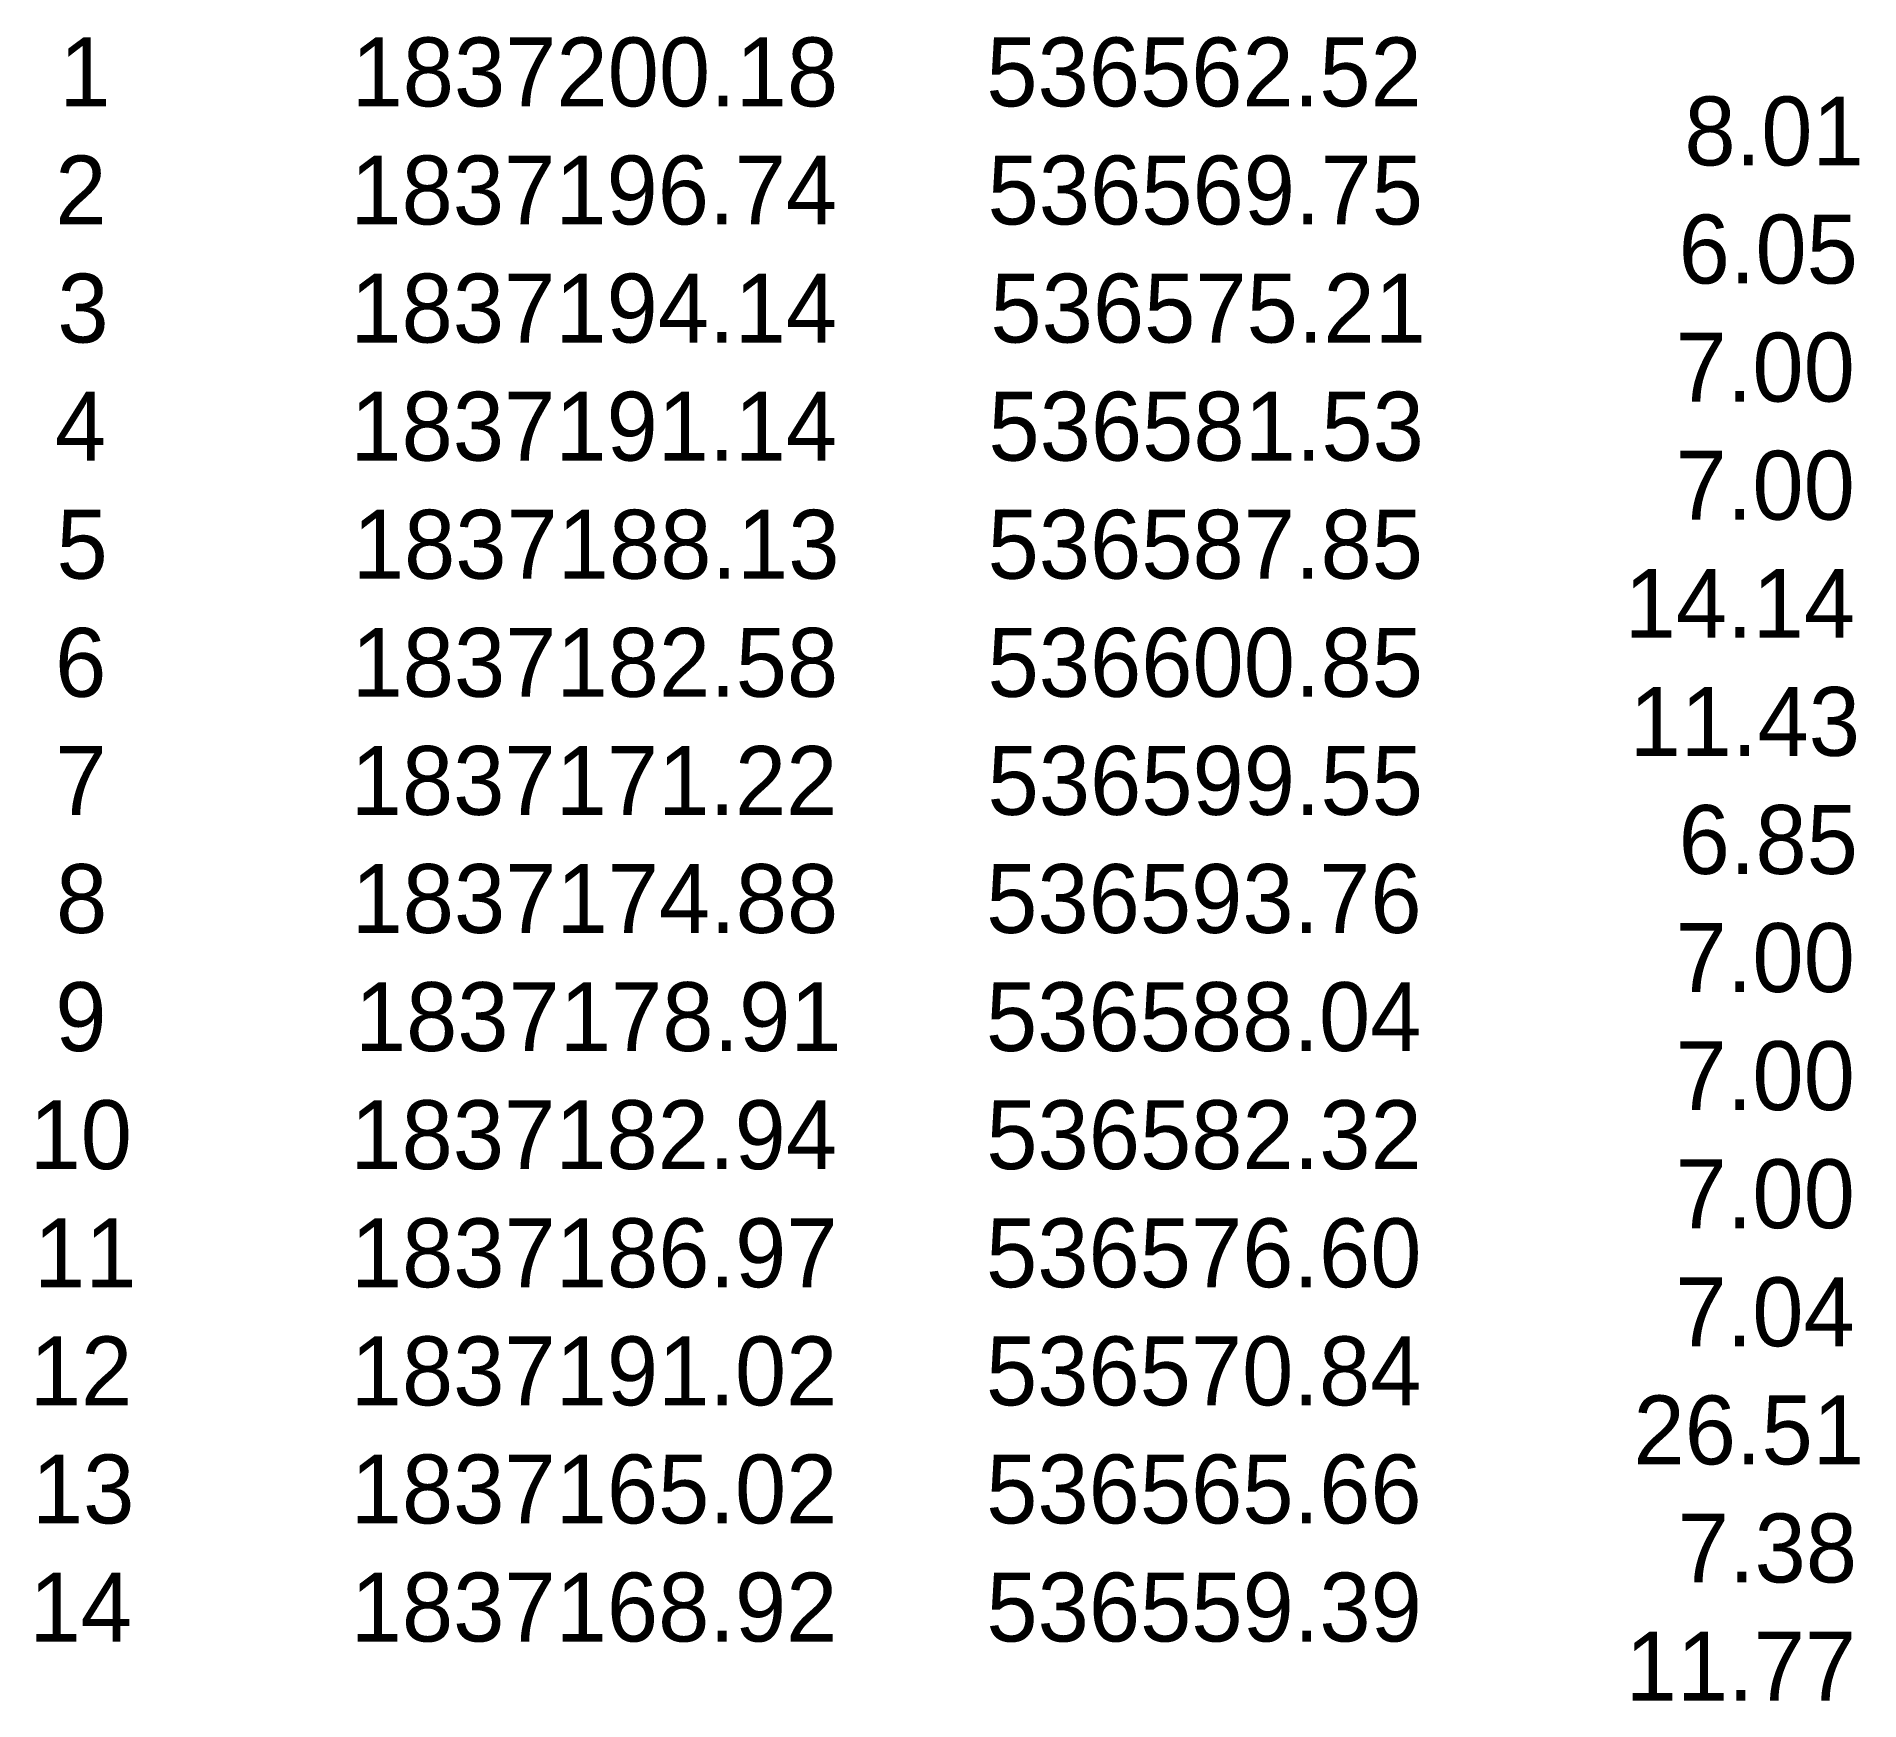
# Model space of a CAD drawing. Extents: x 536505 to 969452, y 1837088 to 3283572.
# Drawn here: x 969379.5 to 969452.3, y 3283505.4 to 3283571.9 of the extents above.
import ezdxf

# ---------------------------------------------------------------- set-up
doc = ezdxf.new("R2010")
doc.units = 0
doc.layers.add('Level 53', color=7, linetype='Continuous')

msp = doc.modelspace()

# ---------------------------------------------------------------- texts
at = {"layer": 'Level 53'}
for s, p in [('1', (969380.378, 3283569.12)), ('1837200.18', (969392.048, 3283569.12)), ('536562.52', (969417.407, 3283569.12)), ('8.01', (969445.295, 3283566.761)), ('2', (969380.213, 3283564.402)), ('1837196.74', (969392.002, 3283564.402)), ('536569.75', (969417.457, 3283564.402)), ('6.05', (969445.064, 3283562.043)), ('3', (969380.298, 3283559.684)), ('1837194.14', (969392.002, 3283559.684)), ('536575.21', (969417.572, 3283559.684)), ('7.00', (969444.941, 3283557.325)), ('4', (969380.199, 3283554.966)), ('1837191.14', (969392.002, 3283554.966)), ('536581.53', (969417.492, 3283554.966)), ('7.00', (969444.941, 3283552.608)), ('5', (969380.263, 3283550.249)), ('1837188.13', (969392.1, 3283550.249)), ('536587.85', (969417.457, 3283550.249)), ('14.14', (969442.903, 3283547.89)), ('6', (969380.206, 3283545.531)), ('1837182.58', (969392.048, 3283545.531)), ('536600.85', (969417.457, 3283545.531)), ('11.43', (969443.101, 3283543.172)), ('7', (969380.22, 3283540.813)), ('1837171.22', (969392.016, 3283540.813)), ('536599.55', (969417.457, 3283540.813)), ('6.85', (969445.064, 3283538.454)), ('8', (969380.245, 3283536.096)), ('1837174.88', (969392.048, 3283536.096)), ('536593.76', (969417.401, 3283536.096)), ('7.00', (969444.941, 3283533.737)), ('9', (969380.215, 3283531.378)), ('1837178.91', (969392.181, 3283531.378)), ('536588.04', (969417.393, 3283531.378)), ('7.00', (969444.941, 3283529.019)), ('10', (969379.184, 3283526.66)), ('1837182.94', (969392.002, 3283526.66)), ('536582.32', (969417.407, 3283526.66)), ('7.00', (969444.941, 3283524.301)), ('11', (969379.361, 3283521.942)), ('1837186.97', (969392.022, 3283521.942)), ('536576.60', (969417.395, 3283521.942)), ('7.04', (969444.936, 3283519.584)), ('12', (969379.196, 3283517.225)), ('1837191.02', (969392.016, 3283517.225)), ('536570.84', (969417.393, 3283517.225)), ('26.51', (969443.261, 3283514.866)), ('13', (969379.281, 3283512.507)), ('1837165.02', (969392.016, 3283512.507)), ('536565.66', (969417.401, 3283512.507)), ('7.38', (969445.029, 3283510.148)), ('14', (969379.182, 3283507.789)), ('1837168.92', (969392.016, 3283507.789)), ('536559.39', (969417.41, 3283507.789)), ('11.77', (969442.945, 3283505.43))]:
    msp.add_text(s, height=2.752, dxfattribs=at).set_placement(p)

doc.saveas('drawing.dxf')
